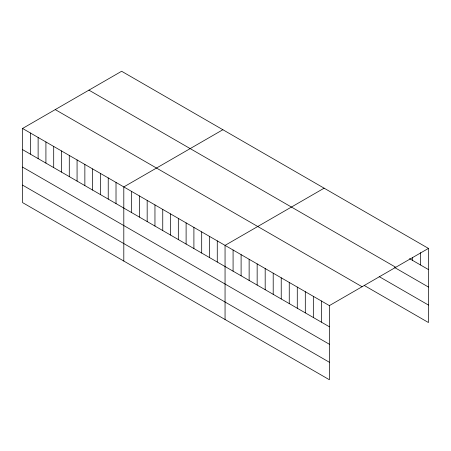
<?xml version="1.0" encoding="UTF-8"?>
<svg xmlns="http://www.w3.org/2000/svg" width="451" height="451" viewBox="0 0 451 451"><rect width="100%" height="100%" fill="white"/><g stroke="black" fill="none" stroke-linecap="round" stroke-linejoin="round"><path stroke-width="0.68" d="M22.55 128.462L329.377 305.609L329.377 379.736L22.55 202.589L22.55 128.462L121.623 71.264L428.45 248.411L428.45 322.538L364.25 285.472M222.873 129.725L123.805 186.923L123.805 261.05M324.128 188.18L225.055 245.378L225.055 319.505M329.377 305.609L428.45 248.411M409.536 258.649L428.45 269.568M88.926 90.138L395.758 267.285M394.631 267.522L428.45 287.05M379.156 276.598L428.45 305.056M55.242 109.587L362.074 286.735M22.55 149.619L329.377 326.766M22.55 167.101L329.377 344.248M22.55 185.107L329.377 362.254M420.428 252.65L420.428 264.934M412.4 257.572L412.4 260.3M321.354 300.975L321.354 322.132M313.332 296.341L313.332 317.498M305.304 291.707L305.304 312.864M297.282 287.078L297.282 308.236M289.254 282.444L289.254 303.602M281.232 277.81L281.232 298.968M273.205 273.176L273.205 294.334M265.182 268.542L265.182 289.7M257.155 263.908L257.155 285.066M249.132 259.28L249.132 280.437M241.105 254.646L241.105 275.803M233.082 250.012L233.082 271.169M217.269 240.885L217.269 262.042M209.478 236.386L209.478 257.544M201.693 231.887L201.693 253.045M193.902 227.394L193.902 248.552M186.111 222.895L186.111 244.053M178.325 218.397L178.325 239.554M170.534 213.904L170.534 235.061M162.749 209.405L162.749 230.562M154.958 204.906L154.958 226.064M147.173 200.413L147.173 221.571M139.382 195.914L139.382 217.072M131.591 191.416L131.591 212.573M116.014 182.424L116.014 203.581M108.229 177.925L108.229 199.083M100.438 173.432L100.438 194.59M92.647 168.933L92.647 190.091M84.861 164.435L84.861 185.592M77.07 159.942L77.07 181.099M69.285 155.443L69.285 176.6M61.494 150.944L61.494 172.102M53.703 146.451L53.703 167.609M45.917 141.952L45.917 163.11M38.126 137.454L38.126 158.611M30.341 132.96L30.341 154.118"/></g></svg>
